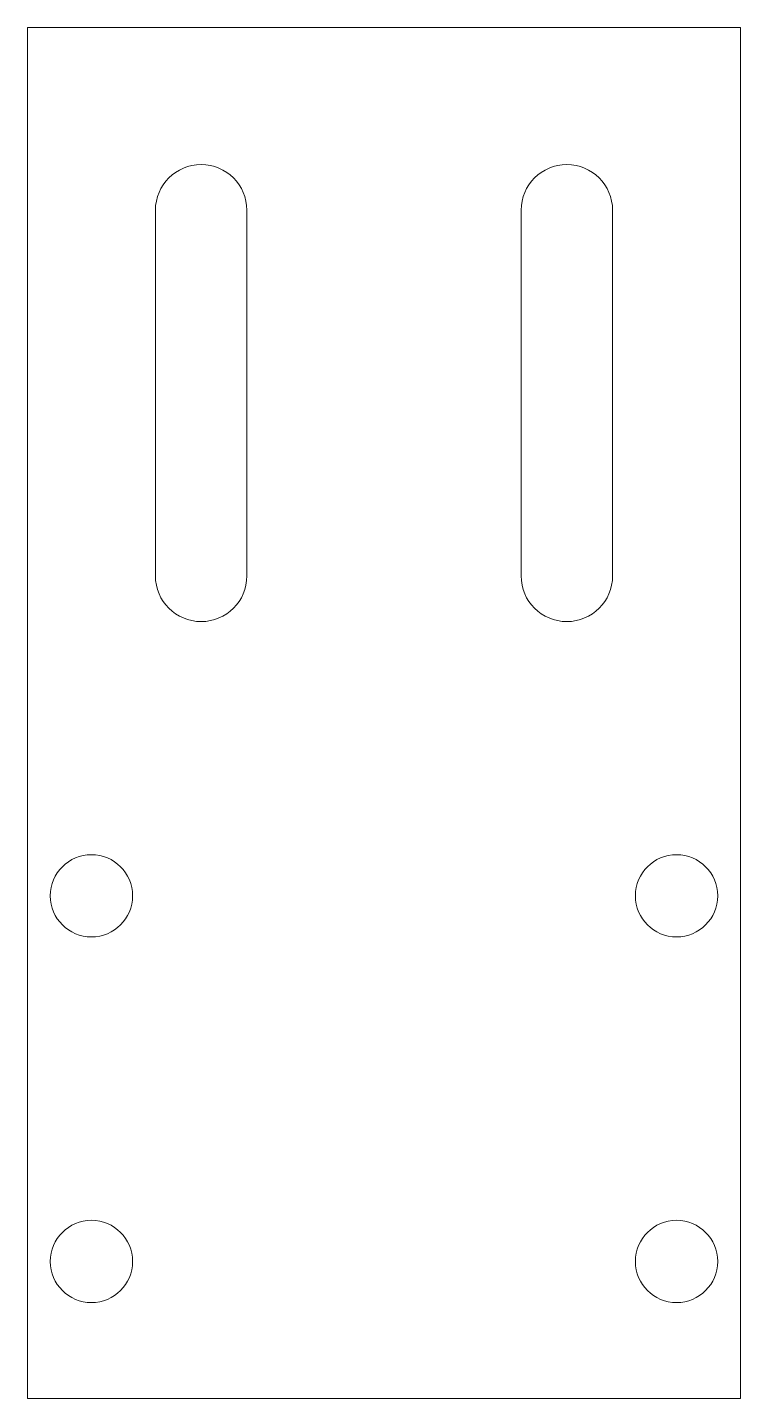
# Model space of a CAD drawing. Header units: millimetres. Extents: x -3.5 to 35.5, y -7.5 to 67.5.
import ezdxf

# ---------------------------------------------------------------- set-up
doc = ezdxf.new("R2010")
doc.units = ezdxf.units.MM

msp = doc.modelspace()

# ---------------------------------------------------------------- linework, layer by layer
at = {"color": 7, "linetype": 'Continuous', "lineweight": 15}
for p, q in [((-3.5, -7.5), (-3.5, 67.5)), ((-3.5, 67.5), (35.5, 67.5)), ((35.5, -7.5), (35.5, 67.5)), ((3.5, 57.5), (3.5, 37.5)), ((8.5, 57.5), (8.5, 37.5)), ((23.5, 57.5), (23.5, 37.5)), ((28.5, 57.5), (28.5, 37.5)), ((-3.5, -7.5), (35.5, -7.5))]:
    msp.add_line(p, q, dxfattribs=at)
for centre in [(0, 20), (32, 20), (32, 0), (0, 0)]:
    msp.add_circle(centre, 2.25, dxfattribs=at)
for centre, start, end in [((26, 57.5), 0, 180), ((6, 57.5), 0, 180), ((6, 37.5), 180, 0), ((26, 37.5), 180, 0)]:
    msp.add_arc(centre, 2.5, start, end, dxfattribs=at)

doc.saveas('drawing.dxf')
